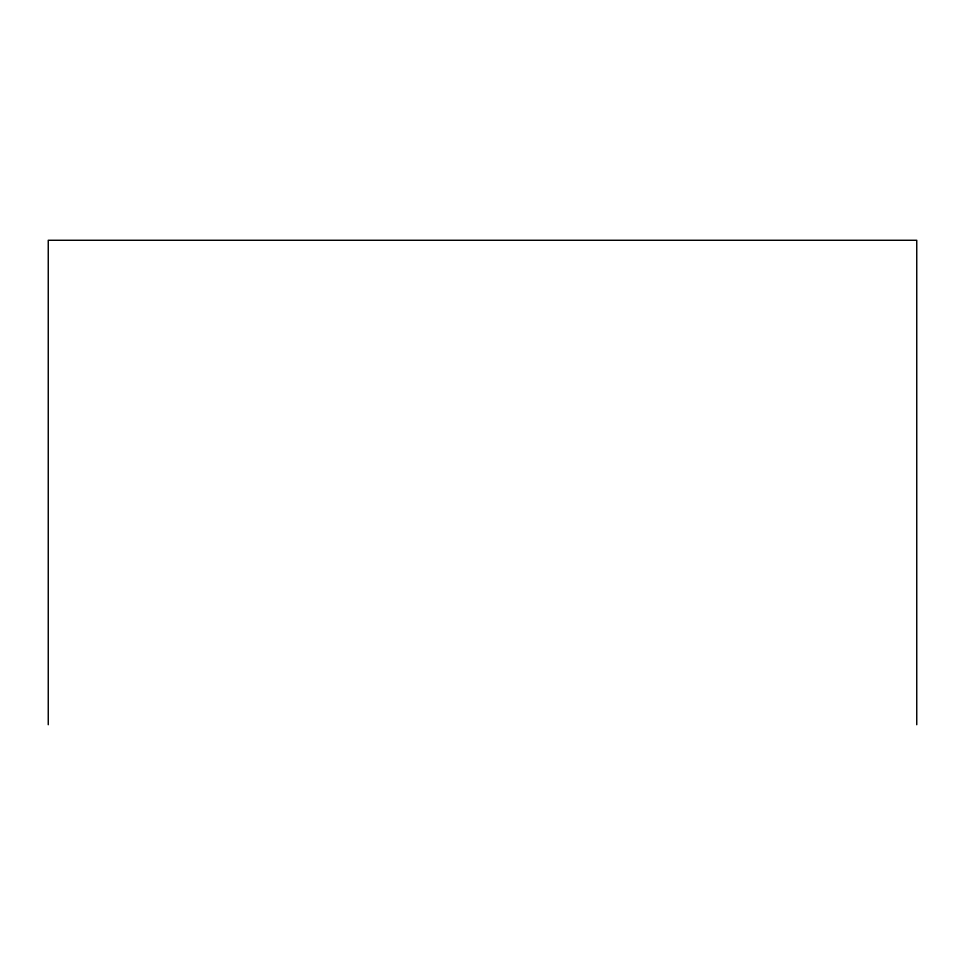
<?xml version="1.0" encoding="UTF-8"?>
<svg xmlns="http://www.w3.org/2000/svg" width="965" height="965" viewBox="0 0 965 965"><rect width="100%" height="100%" fill="white"/><g stroke="black" fill="none" stroke-linecap="round" stroke-linejoin="round"><path stroke-width="1.45" d="M916.75 724.727L916.75 240.273L48.25 240.273L48.25 724.727"/></g></svg>
